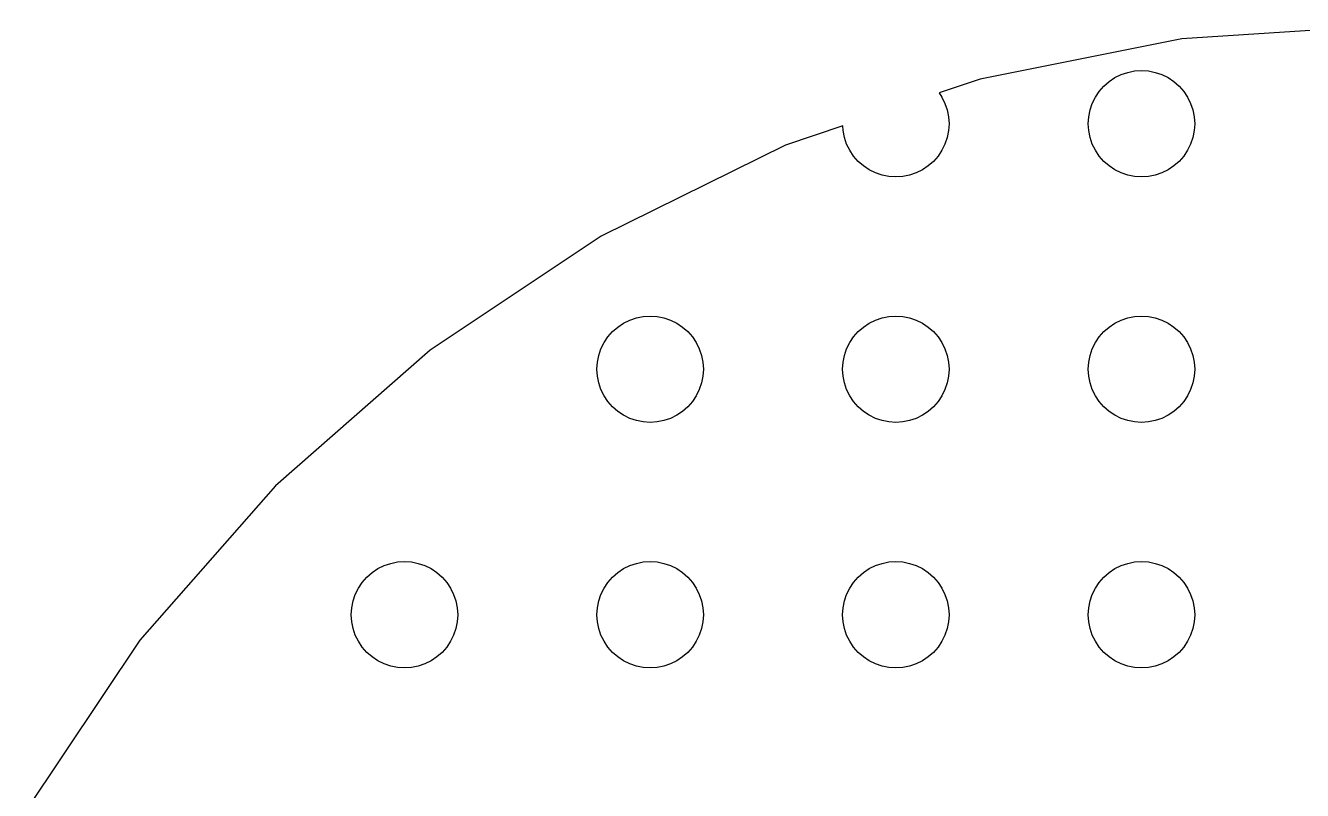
# Model space of a CAD drawing. Header units: metres. Extents: x -96 to 96, y -96 to 96.
# Drawn here: x -83.1 to -5.2, y 49.3 to 96 of the extents above; entities that cross this region are included whole.
import ezdxf

# ---------------------------------------------------------------- set-up
doc = ezdxf.new("R2010")
doc.units = ezdxf.units.M

msp = doc.modelspace()

# ---------------------------------------------------------------- linework, layer by layer
for p, q in [((0, 96), (-12.5305, 95.1787)), ((-12.5305, 95.1787), (-24.8466, 92.7289)), ((-16.9785, 92.5784), (-16.625, 92.8146)), ((-16.625, 92.8146), (-16.2437, 93.0026)), ((-16.2437, 93.0026), (-15.8412, 93.1393)), ((-15.8412, 93.1393), (-15.4242, 93.2222)), ((-15.4242, 93.2222), (-15, 93.25)), ((-15, 93.25), (-14.5758, 93.2222)), ((-14.5758, 93.2222), (-14.1588, 93.1393)), ((-14.1588, 93.1393), (-13.7563, 93.0026)), ((-13.7563, 93.0026), (-13.375, 92.8146)), ((-13.375, 92.8146), (-13.0215, 92.5784)), ((-24.8466, 92.7289), (-27.3542, 91.8777)), ((-17.5784, 91.9785), (-17.2981, 92.2981)), ((-17.2981, 92.2981), (-16.9785, 92.5784)), ((-13.0215, 92.5784), (-12.7019, 92.2981)), ((-12.7019, 92.2981), (-12.4216, 91.9785)), ((-27.3542, 91.8777), (-27.1854, 91.625)), ((-27.1854, 91.625), (-26.9974, 91.2437)), ((-26.9974, 91.2437), (-26.8607, 90.8412)), ((-18.1393, 90.8412), (-18.0026, 91.2437)), ((-18.0026, 91.2437), (-17.8146, 91.625)), ((-17.8146, 91.625), (-17.5784, 91.9785)), ((-12.4216, 91.9785), (-12.1854, 91.625)), ((-12.1854, 91.625), (-11.9974, 91.2437)), ((-11.9974, 91.2437), (-11.8607, 90.8412)), ((-26.8607, 90.8412), (-26.7778, 90.4242)), ((-18.2222, 90.4242), (-18.1393, 90.8412)), ((-11.8607, 90.8412), (-11.7778, 90.4242)), ((-33.2421, 89.879), (-36.7376, 88.6924)), ((-33.2222, 89.5758), (-33.2421, 89.879)), ((-26.7778, 90.4242), (-26.75, 90)), ((-26.75, 90), (-26.7778, 89.5758)), ((-18.25, 90), (-18.2222, 90.4242)), ((-18.2222, 89.5758), (-18.25, 90)), ((-11.7778, 90.4242), (-11.75, 90)), ((-11.75, 90), (-11.7778, 89.5758)), ((-33.1393, 89.1588), (-33.2222, 89.5758)), ((-33.0026, 88.7563), (-33.1393, 89.1588)), ((-26.8607, 89.1588), (-26.9974, 88.7563)), ((-26.7778, 89.5758), (-26.8607, 89.1588)), ((-18.1393, 89.1588), (-18.2222, 89.5758)), ((-18.0026, 88.7563), (-18.1393, 89.1588)), ((-11.8607, 89.1588), (-11.9974, 88.7563)), ((-11.7778, 89.5758), (-11.8607, 89.1588)), ((-36.7376, 88.6924), (-48, 83.1384)), ((-32.8146, 88.375), (-33.0026, 88.7563)), ((-32.5784, 88.0215), (-32.8146, 88.375)), ((-27.1854, 88.375), (-27.4216, 88.0215)), ((-26.9974, 88.7563), (-27.1854, 88.375)), ((-17.8146, 88.375), (-18.0026, 88.7563)), ((-17.5784, 88.0215), (-17.8146, 88.375)), ((-12.1854, 88.375), (-12.4216, 88.0215)), ((-11.9974, 88.7563), (-12.1854, 88.375)), ((-32.2981, 87.7019), (-32.5784, 88.0215)), ((-31.9785, 87.4216), (-32.2981, 87.7019)), ((-31.625, 87.1854), (-31.9785, 87.4216)), ((-28.0215, 87.4216), (-28.375, 87.1854)), ((-27.7019, 87.7019), (-28.0215, 87.4216)), ((-27.4216, 88.0215), (-27.7019, 87.7019)), ((-17.2981, 87.7019), (-17.5784, 88.0215)), ((-16.9785, 87.4216), (-17.2981, 87.7019)), ((-16.625, 87.1854), (-16.9785, 87.4216)), ((-13.0215, 87.4216), (-13.375, 87.1854)), ((-12.7019, 87.7019), (-13.0215, 87.4216)), ((-12.4216, 88.0215), (-12.7019, 87.7019)), ((-31.2437, 86.9974), (-31.625, 87.1854)), ((-30.8412, 86.8607), (-31.2437, 86.9974)), ((-30.4242, 86.7778), (-30.8412, 86.8607)), ((-30, 86.75), (-30.4242, 86.7778)), ((-29.5758, 86.7778), (-30, 86.75)), ((-29.1588, 86.8607), (-29.5758, 86.7778)), ((-28.7563, 86.9974), (-29.1588, 86.8607)), ((-28.375, 87.1854), (-28.7563, 86.9974)), ((-16.2437, 86.9974), (-16.625, 87.1854)), ((-15.8412, 86.8607), (-16.2437, 86.9974)), ((-15.4242, 86.7778), (-15.8412, 86.8607)), ((-15, 86.75), (-15.4242, 86.7778)), ((-14.5758, 86.7778), (-15, 86.75)), ((-14.1588, 86.8607), (-14.5758, 86.7778)), ((-13.7563, 86.9974), (-14.1588, 86.8607)), ((-13.375, 87.1854), (-13.7563, 86.9974)), ((-48, 83.1384), (-58.4411, 76.1619)), ((-46.625, 77.8146), (-46.2437, 78.0026)), ((-46.2437, 78.0026), (-45.8412, 78.1393)), ((-45.8412, 78.1393), (-45.4242, 78.2222)), ((-45.4242, 78.2222), (-45, 78.25)), ((-45, 78.25), (-44.5758, 78.2222)), ((-44.5758, 78.2222), (-44.1588, 78.1393)), ((-44.1588, 78.1393), (-43.7563, 78.0026)), ((-43.7563, 78.0026), (-43.375, 77.8146)), ((-31.625, 77.8146), (-31.2437, 78.0026)), ((-31.2437, 78.0026), (-30.8412, 78.1393)), ((-30.8412, 78.1393), (-30.4242, 78.2222)), ((-30.4242, 78.2222), (-30, 78.25)), ((-30, 78.25), (-29.5758, 78.2222)), ((-29.5758, 78.2222), (-29.1588, 78.1393)), ((-29.1588, 78.1393), (-28.7563, 78.0026)), ((-28.7563, 78.0026), (-28.375, 77.8146)), ((-16.625, 77.8146), (-16.2437, 78.0026)), ((-16.2437, 78.0026), (-15.8412, 78.1393)), ((-15.8412, 78.1393), (-15.4242, 78.2222)), ((-15.4242, 78.2222), (-15, 78.25)), ((-15, 78.25), (-14.5758, 78.2222)), ((-14.5758, 78.2222), (-14.1588, 78.1393)), ((-14.1588, 78.1393), (-13.7563, 78.0026)), ((-13.7563, 78.0026), (-13.375, 77.8146)), ((-47.5784, 76.9785), (-47.2981, 77.2981)), ((-47.2981, 77.2981), (-46.9785, 77.5784)), ((-46.9785, 77.5784), (-46.625, 77.8146)), ((-43.375, 77.8146), (-43.0215, 77.5784)), ((-43.0215, 77.5784), (-42.7019, 77.2981)), ((-42.7019, 77.2981), (-42.4216, 76.9785)), ((-32.5784, 76.9785), (-32.2981, 77.2981)), ((-32.2981, 77.2981), (-31.9785, 77.5784)), ((-31.9785, 77.5784), (-31.625, 77.8146)), ((-28.375, 77.8146), (-28.0215, 77.5784)), ((-28.0215, 77.5784), (-27.7019, 77.2981)), ((-27.7019, 77.2981), (-27.4216, 76.9785)), ((-17.5784, 76.9785), (-17.2981, 77.2981)), ((-17.2981, 77.2981), (-16.9785, 77.5784)), ((-16.9785, 77.5784), (-16.625, 77.8146)), ((-13.375, 77.8146), (-13.0215, 77.5784)), ((-13.0215, 77.5784), (-12.7019, 77.2981)), ((-12.7019, 77.2981), (-12.4216, 76.9785)), ((-48.0026, 76.2437), (-47.8146, 76.625)), ((-47.8146, 76.625), (-47.5784, 76.9785)), ((-42.4216, 76.9785), (-42.1854, 76.625)), ((-42.1854, 76.625), (-41.9974, 76.2437)), ((-33.0026, 76.2437), (-32.8146, 76.625)), ((-32.8146, 76.625), (-32.5784, 76.9785)), ((-27.4216, 76.9785), (-27.1854, 76.625)), ((-27.1854, 76.625), (-26.9974, 76.2437)), ((-18.0026, 76.2437), (-17.8146, 76.625)), ((-17.8146, 76.625), (-17.5784, 76.9785)), ((-12.4216, 76.9785), (-12.1854, 76.625)), ((-12.1854, 76.625), (-11.9974, 76.2437)), ((-58.4411, 76.1619), (-67.8822, 67.8822)), ((-48.2222, 75.4242), (-48.1393, 75.8412)), ((-48.1393, 75.8412), (-48.0026, 76.2437)), ((-41.9974, 76.2437), (-41.8607, 75.8412)), ((-41.8607, 75.8412), (-41.7778, 75.4242)), ((-33.2222, 75.4242), (-33.1393, 75.8412)), ((-33.1393, 75.8412), (-33.0026, 76.2437)), ((-26.9974, 76.2437), (-26.8607, 75.8412)), ((-26.8607, 75.8412), (-26.7778, 75.4242)), ((-18.2222, 75.4242), (-18.1393, 75.8412)), ((-18.1393, 75.8412), (-18.0026, 76.2437)), ((-11.9974, 76.2437), (-11.8607, 75.8412)), ((-11.8607, 75.8412), (-11.7778, 75.4242)), ((-48.25, 75), (-48.2222, 75.4242)), ((-48.2222, 74.5758), (-48.25, 75)), ((-41.7778, 75.4242), (-41.75, 75)), ((-41.75, 75), (-41.7778, 74.5758)), ((-33.25, 75), (-33.2222, 75.4242)), ((-33.2222, 74.5758), (-33.25, 75)), ((-26.7778, 75.4242), (-26.75, 75)), ((-26.75, 75), (-26.7778, 74.5758)), ((-18.25, 75), (-18.2222, 75.4242)), ((-18.2222, 74.5758), (-18.25, 75)), ((-11.7778, 75.4242), (-11.75, 75)), ((-11.75, 75), (-11.7778, 74.5758)), ((-48.1393, 74.1588), (-48.2222, 74.5758)), ((-48.0026, 73.7563), (-48.1393, 74.1588)), ((-41.8607, 74.1588), (-41.9974, 73.7563)), ((-41.7778, 74.5758), (-41.8607, 74.1588)), ((-33.1393, 74.1588), (-33.2222, 74.5758)), ((-33.0026, 73.7563), (-33.1393, 74.1588)), ((-26.8607, 74.1588), (-26.9974, 73.7563)), ((-26.7778, 74.5758), (-26.8607, 74.1588)), ((-18.1393, 74.1588), (-18.2222, 74.5758)), ((-18.0026, 73.7563), (-18.1393, 74.1588)), ((-11.8607, 74.1588), (-11.9974, 73.7563)), ((-11.7778, 74.5758), (-11.8607, 74.1588)), ((-47.8146, 73.375), (-48.0026, 73.7563)), ((-47.5784, 73.0215), (-47.8146, 73.375)), ((-42.1854, 73.375), (-42.4216, 73.0215)), ((-41.9974, 73.7563), (-42.1854, 73.375)), ((-32.8146, 73.375), (-33.0026, 73.7563)), ((-32.5784, 73.0215), (-32.8146, 73.375)), ((-27.1854, 73.375), (-27.4216, 73.0215)), ((-26.9974, 73.7563), (-27.1854, 73.375)), ((-17.8146, 73.375), (-18.0026, 73.7563)), ((-17.5784, 73.0215), (-17.8146, 73.375)), ((-12.1854, 73.375), (-12.4216, 73.0215)), ((-11.9974, 73.7563), (-12.1854, 73.375)), ((-47.2981, 72.7019), (-47.5784, 73.0215)), ((-46.9785, 72.4216), (-47.2981, 72.7019)), ((-42.7019, 72.7019), (-43.0215, 72.4216)), ((-42.4216, 73.0215), (-42.7019, 72.7019)), ((-32.2981, 72.7019), (-32.5784, 73.0215)), ((-31.9785, 72.4216), (-32.2981, 72.7019)), ((-27.7019, 72.7019), (-28.0215, 72.4216)), ((-27.4216, 73.0215), (-27.7019, 72.7019)), ((-17.2981, 72.7019), (-17.5784, 73.0215)), ((-16.9785, 72.4216), (-17.2981, 72.7019)), ((-12.7019, 72.7019), (-13.0215, 72.4216)), ((-12.4216, 73.0215), (-12.7019, 72.7019)), ((-46.625, 72.1854), (-46.9785, 72.4216)), ((-46.2437, 71.9974), (-46.625, 72.1854)), ((-45.8412, 71.8607), (-46.2437, 71.9974)), ((-45.4242, 71.7778), (-45.8412, 71.8607)), ((-45, 71.75), (-45.4242, 71.7778)), ((-44.5758, 71.7778), (-45, 71.75)), ((-44.1588, 71.8607), (-44.5758, 71.7778)), ((-43.7563, 71.9974), (-44.1588, 71.8607)), ((-43.375, 72.1854), (-43.7563, 71.9974)), ((-43.0215, 72.4216), (-43.375, 72.1854)), ((-31.625, 72.1854), (-31.9785, 72.4216)), ((-31.2437, 71.9974), (-31.625, 72.1854)), ((-30.8412, 71.8607), (-31.2437, 71.9974)), ((-30.4242, 71.7778), (-30.8412, 71.8607)), ((-30, 71.75), (-30.4242, 71.7778)), ((-29.5758, 71.7778), (-30, 71.75)), ((-29.1588, 71.8607), (-29.5758, 71.7778)), ((-28.7563, 71.9974), (-29.1588, 71.8607)), ((-28.375, 72.1854), (-28.7563, 71.9974)), ((-28.0215, 72.4216), (-28.375, 72.1854)), ((-16.625, 72.1854), (-16.9785, 72.4216)), ((-16.2437, 71.9974), (-16.625, 72.1854)), ((-15.8412, 71.8607), (-16.2437, 71.9974)), ((-15.4242, 71.7778), (-15.8412, 71.8607)), ((-15, 71.75), (-15.4242, 71.7778)), ((-14.5758, 71.7778), (-15, 71.75)), ((-14.1588, 71.8607), (-14.5758, 71.7778)), ((-13.7563, 71.9974), (-14.1588, 71.8607)), ((-13.375, 72.1854), (-13.7563, 71.9974)), ((-13.0215, 72.4216), (-13.375, 72.1854)), ((-67.8822, 67.8822), (-76.1619, 58.4411)), ((-60.8412, 63.1393), (-60.4242, 63.2222)), ((-60.4242, 63.2222), (-60, 63.25)), ((-60, 63.25), (-59.5758, 63.2222)), ((-59.5758, 63.2222), (-59.1588, 63.1393)), ((-45.8412, 63.1393), (-45.4242, 63.2222)), ((-45.4242, 63.2222), (-45, 63.25)), ((-45, 63.25), (-44.5758, 63.2222)), ((-44.5758, 63.2222), (-44.1588, 63.1393)), ((-30.8412, 63.1393), (-30.4242, 63.2222)), ((-30.4242, 63.2222), (-30, 63.25)), ((-30, 63.25), (-29.5758, 63.2222)), ((-29.5758, 63.2222), (-29.1588, 63.1393)), ((-15.8412, 63.1393), (-15.4242, 63.2222)), ((-15.4242, 63.2222), (-15, 63.25)), ((-15, 63.25), (-14.5758, 63.2222)), ((-14.5758, 63.2222), (-14.1588, 63.1393)), ((-62.2981, 62.2981), (-61.9785, 62.5784)), ((-61.9785, 62.5784), (-61.625, 62.8146)), ((-61.625, 62.8146), (-61.2437, 63.0026)), ((-61.2437, 63.0026), (-60.8412, 63.1393)), ((-59.1588, 63.1393), (-58.7563, 63.0026)), ((-58.7563, 63.0026), (-58.375, 62.8146)), ((-58.375, 62.8146), (-58.0215, 62.5784)), ((-58.0215, 62.5784), (-57.7019, 62.2981)), ((-47.2981, 62.2981), (-46.9785, 62.5784)), ((-46.9785, 62.5784), (-46.625, 62.8146)), ((-46.625, 62.8146), (-46.2437, 63.0026)), ((-46.2437, 63.0026), (-45.8412, 63.1393)), ((-44.1588, 63.1393), (-43.7563, 63.0026)), ((-43.7563, 63.0026), (-43.375, 62.8146)), ((-43.375, 62.8146), (-43.0215, 62.5784)), ((-43.0215, 62.5784), (-42.7019, 62.2981)), ((-32.2981, 62.2981), (-31.9785, 62.5784)), ((-31.9785, 62.5784), (-31.625, 62.8146)), ((-31.625, 62.8146), (-31.2437, 63.0026)), ((-31.2437, 63.0026), (-30.8412, 63.1393)), ((-29.1588, 63.1393), (-28.7563, 63.0026)), ((-28.7563, 63.0026), (-28.375, 62.8146)), ((-28.375, 62.8146), (-28.0215, 62.5784)), ((-28.0215, 62.5784), (-27.7019, 62.2981)), ((-17.2981, 62.2981), (-16.9785, 62.5784)), ((-16.9785, 62.5784), (-16.625, 62.8146)), ((-16.625, 62.8146), (-16.2437, 63.0026)), ((-16.2437, 63.0026), (-15.8412, 63.1393)), ((-14.1588, 63.1393), (-13.7563, 63.0026)), ((-13.7563, 63.0026), (-13.375, 62.8146)), ((-13.375, 62.8146), (-13.0215, 62.5784)), ((-13.0215, 62.5784), (-12.7019, 62.2981)), ((-63.0026, 61.2437), (-62.8146, 61.625)), ((-62.8146, 61.625), (-62.5784, 61.9785)), ((-62.5784, 61.9785), (-62.2981, 62.2981)), ((-57.7019, 62.2981), (-57.4216, 61.9785)), ((-57.4216, 61.9785), (-57.1854, 61.625)), ((-57.1854, 61.625), (-56.9974, 61.2437)), ((-48.0026, 61.2437), (-47.8146, 61.625)), ((-47.8146, 61.625), (-47.5784, 61.9785)), ((-47.5784, 61.9785), (-47.2981, 62.2981)), ((-42.7019, 62.2981), (-42.4216, 61.9785)), ((-42.4216, 61.9785), (-42.1854, 61.625)), ((-42.1854, 61.625), (-41.9974, 61.2437)), ((-33.0026, 61.2437), (-32.8146, 61.625)), ((-32.8146, 61.625), (-32.5784, 61.9785)), ((-32.5784, 61.9785), (-32.2981, 62.2981)), ((-27.7019, 62.2981), (-27.4216, 61.9785)), ((-27.4216, 61.9785), (-27.1854, 61.625)), ((-27.1854, 61.625), (-26.9974, 61.2437)), ((-18.0026, 61.2437), (-17.8146, 61.625)), ((-17.8146, 61.625), (-17.5784, 61.9785)), ((-17.5784, 61.9785), (-17.2981, 62.2981)), ((-12.7019, 62.2981), (-12.4216, 61.9785)), ((-12.4216, 61.9785), (-12.1854, 61.625)), ((-12.1854, 61.625), (-11.9974, 61.2437)), ((-63.2222, 60.4242), (-63.1393, 60.8412)), ((-63.1393, 60.8412), (-63.0026, 61.2437)), ((-56.9974, 61.2437), (-56.8607, 60.8412)), ((-56.8607, 60.8412), (-56.7778, 60.4242)), ((-48.2222, 60.4242), (-48.1393, 60.8412)), ((-48.1393, 60.8412), (-48.0026, 61.2437)), ((-41.9974, 61.2437), (-41.8607, 60.8412)), ((-41.8607, 60.8412), (-41.7778, 60.4242)), ((-33.2222, 60.4242), (-33.1393, 60.8412)), ((-33.1393, 60.8412), (-33.0026, 61.2437)), ((-26.9974, 61.2437), (-26.8607, 60.8412)), ((-26.8607, 60.8412), (-26.7778, 60.4242)), ((-18.2222, 60.4242), (-18.1393, 60.8412)), ((-18.1393, 60.8412), (-18.0026, 61.2437)), ((-11.9974, 61.2437), (-11.8607, 60.8412)), ((-11.8607, 60.8412), (-11.7778, 60.4242)), ((-63.25, 60), (-63.2222, 60.4242)), ((-56.7778, 60.4242), (-56.75, 60)), ((-48.25, 60), (-48.2222, 60.4242)), ((-41.7778, 60.4242), (-41.75, 60)), ((-33.25, 60), (-33.2222, 60.4242)), ((-26.7778, 60.4242), (-26.75, 60)), ((-18.25, 60), (-18.2222, 60.4242)), ((-11.7778, 60.4242), (-11.75, 60)), ((-63.2222, 59.5758), (-63.25, 60)), ((-63.1393, 59.1588), (-63.2222, 59.5758)), ((-56.7778, 59.5758), (-56.8607, 59.1588)), ((-56.75, 60), (-56.7778, 59.5758)), ((-48.2222, 59.5758), (-48.25, 60)), ((-48.1393, 59.1588), (-48.2222, 59.5758)), ((-41.7778, 59.5758), (-41.8607, 59.1588)), ((-41.75, 60), (-41.7778, 59.5758)), ((-33.2222, 59.5758), (-33.25, 60)), ((-33.1393, 59.1588), (-33.2222, 59.5758)), ((-26.7778, 59.5758), (-26.8607, 59.1588)), ((-26.75, 60), (-26.7778, 59.5758)), ((-18.2222, 59.5758), (-18.25, 60)), ((-18.1393, 59.1588), (-18.2222, 59.5758)), ((-11.7778, 59.5758), (-11.8607, 59.1588)), ((-11.75, 60), (-11.7778, 59.5758)), ((-63.0026, 58.7563), (-63.1393, 59.1588)), ((-62.8146, 58.375), (-63.0026, 58.7563)), ((-56.9974, 58.7563), (-57.1854, 58.375)), ((-56.8607, 59.1588), (-56.9974, 58.7563)), ((-48.0026, 58.7563), (-48.1393, 59.1588)), ((-47.8146, 58.375), (-48.0026, 58.7563)), ((-41.9974, 58.7563), (-42.1854, 58.375)), ((-41.8607, 59.1588), (-41.9974, 58.7563)), ((-33.0026, 58.7563), (-33.1393, 59.1588)), ((-32.8146, 58.375), (-33.0026, 58.7563)), ((-26.9974, 58.7563), (-27.1854, 58.375)), ((-26.8607, 59.1588), (-26.9974, 58.7563)), ((-18.0026, 58.7563), (-18.1393, 59.1588)), ((-17.8146, 58.375), (-18.0026, 58.7563)), ((-11.9974, 58.7563), (-12.1854, 58.375)), ((-11.8607, 59.1588), (-11.9974, 58.7563)), ((-76.1619, 58.4411), (-83.1384, 48)), ((-62.5784, 58.0215), (-62.8146, 58.375)), ((-62.2981, 57.7019), (-62.5784, 58.0215)), ((-61.9785, 57.4216), (-62.2981, 57.7019)), ((-57.7019, 57.7019), (-58.0215, 57.4216)), ((-57.4216, 58.0215), (-57.7019, 57.7019)), ((-57.1854, 58.375), (-57.4216, 58.0215)), ((-47.5784, 58.0215), (-47.8146, 58.375)), ((-47.2981, 57.7019), (-47.5784, 58.0215)), ((-46.9785, 57.4216), (-47.2981, 57.7019)), ((-42.7019, 57.7019), (-43.0215, 57.4216)), ((-42.4216, 58.0215), (-42.7019, 57.7019)), ((-42.1854, 58.375), (-42.4216, 58.0215)), ((-32.5784, 58.0215), (-32.8146, 58.375)), ((-32.2981, 57.7019), (-32.5784, 58.0215)), ((-31.9785, 57.4216), (-32.2981, 57.7019)), ((-27.7019, 57.7019), (-28.0215, 57.4216)), ((-27.4216, 58.0215), (-27.7019, 57.7019)), ((-27.1854, 58.375), (-27.4216, 58.0215)), ((-17.5784, 58.0215), (-17.8146, 58.375)), ((-17.2981, 57.7019), (-17.5784, 58.0215)), ((-16.9785, 57.4216), (-17.2981, 57.7019)), ((-12.7019, 57.7019), (-13.0215, 57.4216)), ((-12.4216, 58.0215), (-12.7019, 57.7019)), ((-12.1854, 58.375), (-12.4216, 58.0215)), ((-61.625, 57.1854), (-61.9785, 57.4216)), ((-61.2437, 56.9974), (-61.625, 57.1854)), ((-60.8412, 56.8607), (-61.2437, 56.9974)), ((-58.7563, 56.9974), (-59.1588, 56.8607)), ((-58.375, 57.1854), (-58.7563, 56.9974)), ((-58.0215, 57.4216), (-58.375, 57.1854)), ((-46.625, 57.1854), (-46.9785, 57.4216)), ((-46.2437, 56.9974), (-46.625, 57.1854)), ((-45.8412, 56.8607), (-46.2437, 56.9974)), ((-43.7563, 56.9974), (-44.1588, 56.8607)), ((-43.375, 57.1854), (-43.7563, 56.9974)), ((-43.0215, 57.4216), (-43.375, 57.1854)), ((-31.625, 57.1854), (-31.9785, 57.4216)), ((-31.2437, 56.9974), (-31.625, 57.1854)), ((-30.8412, 56.8607), (-31.2437, 56.9974)), ((-28.7563, 56.9974), (-29.1588, 56.8607)), ((-28.375, 57.1854), (-28.7563, 56.9974)), ((-28.0215, 57.4216), (-28.375, 57.1854)), ((-16.625, 57.1854), (-16.9785, 57.4216)), ((-16.2437, 56.9974), (-16.625, 57.1854)), ((-15.8412, 56.8607), (-16.2437, 56.9974)), ((-13.7563, 56.9974), (-14.1588, 56.8607)), ((-13.375, 57.1854), (-13.7563, 56.9974)), ((-13.0215, 57.4216), (-13.375, 57.1854)), ((-60.4242, 56.7778), (-60.8412, 56.8607)), ((-60, 56.75), (-60.4242, 56.7778)), ((-59.5758, 56.7778), (-60, 56.75)), ((-59.1588, 56.8607), (-59.5758, 56.7778)), ((-45.4242, 56.7778), (-45.8412, 56.8607)), ((-45, 56.75), (-45.4242, 56.7778)), ((-44.5758, 56.7778), (-45, 56.75)), ((-44.1588, 56.8607), (-44.5758, 56.7778)), ((-30.4242, 56.7778), (-30.8412, 56.8607)), ((-30, 56.75), (-30.4242, 56.7778)), ((-29.5758, 56.7778), (-30, 56.75)), ((-29.1588, 56.8607), (-29.5758, 56.7778)), ((-15.4242, 56.7778), (-15.8412, 56.8607)), ((-15, 56.75), (-15.4242, 56.7778)), ((-14.5758, 56.7778), (-15, 56.75)), ((-14.1588, 56.8607), (-14.5758, 56.7778))]:
    msp.add_line(p, q)

doc.saveas('drawing.dxf')
